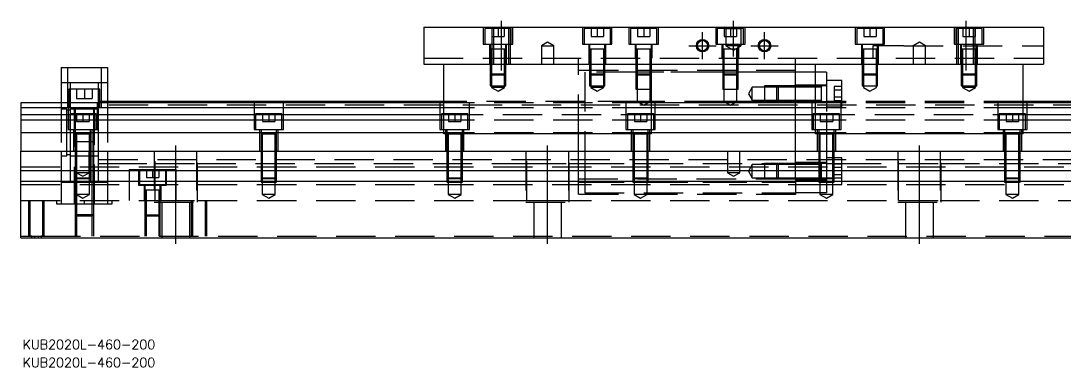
# Model space of a CAD drawing. Extents: x -20 to 681, y -273 to 102.
# Drawn here: x 0 to 337, y -273.3 to -161.5 of the extents above; entities that cross this region are included whole.
import ezdxf

# ---------------------------------------------------------------- set-up
doc = ezdxf.new("R2010")
doc.units = 0
doc.linetypes.add('CENTER', pattern=[50.8, 31.75, -6.35, 6.35, -6.35])
doc.linetypes.add('DASHED', pattern=[19.05, 12.7, -6.35])
doc.layers.get('0').update_dxf_attribs({"linetype": 'CONTINUOUS'})
doc.layers.add('CENTER', color=1, linetype='CENTER')
doc.styles.get("Standard").update_dxf_attribs({"font": 'txt.shx', "height": 3, "bigfont": 'bigfont.shx'})

# ---------------------------------------------------------------- blocks, each defined once
blk = doc.blocks.new('*U2')
at = {"color": 7, "linetype": 'CONTINUOUS'}
blk.add_text('KUB2020L-460-200', height=3, dxfattribs=at).set_placement((0.55, -273.27))
blk = doc.blocks.new('*U3')
at = {"color": 7, "linetype": 'CONTINUOUS'}
blk.add_text('KUB2020L-460-200', height=3, dxfattribs=at).set_placement((0.55, -267.47))

msp = doc.modelspace()

# ---------------------------------------------------------------- linework, layer by layer
at = {"color": 7, "linetype": 'CONTINUOUS'}
for p, q in [((130, -163.53), (130, -175.53)), ((130, -163.53), (330, -163.53)), ((330, -163.53), (330, -175.53)), ((13, -176.53), (28, -176.53)), ((13, -176.53), (13, -188.03)), ((28, -176.53), (28, -188.03)), ((130, -175.53), (330, -175.53)), ((136.5, -198.03), (136.5, -175.53)), ((203.5, -198.03), (203.5, -175.53)), ((250, -188.03), (250, -175.53)), ((256.5, -178.03), (250, -178.03)), ((256.5, -198.03), (256.5, -175.53)), ((323.5, -198.03), (323.5, -175.53)), ((258.4, -182.93), (258.4, -182.529994)), ((0, -188.03), (0, -189.569608)), ((136.5, -188.03), (0, -188.03)), ((136.5, -187.53), (28, -187.53)), ((256.5, -188.03), (203.5, -188.03)), ((258.4, -187.530006), (258.4, -187.13)), ((403, -187.53), (323.5, -187.53)), ((460, -188.03), (323.5, -188.03)), ((136.5, -189.569608), (0, -189.569608)), ((0, -189.569608), (0, -191.690392)), ((0, -191.690392), (136.5, -191.690392)), ((0, -191.690392), (0, -193.600532)), ((256.5, -189.569608), (203.5, -189.569608)), ((203.5, -191.690392), (256.5, -191.690392)), ((460, -189.569608), (323.5, -189.569608)), ((323.5, -191.690392), (460, -191.690392)), ((136.5, -193.600532), (0, -193.600532)), ((0, -193.600532), (0, -197.711934)), ((256.5, -193.600532), (203.5, -193.600532)), ((460, -193.600532), (323.5, -193.600532)), ((136.5, -197.711934), (0, -197.711934)), ((0, -197.711934), (0, -203.53)), ((203.5, -198.03), (136.5, -198.03)), ((256.5, -197.711934), (203.5, -197.711934)), ((323.5, -198.03), (256.5, -198.03)), ((460, -197.711934), (323.5, -197.711934)), ((17.9, -200.53), (17.499994, -200.53)), ((22.5, -200.53), (22.1, -200.53)), ((23.500006, -200.53), (22.5, -200.53)), ((0, -203.53), (460, -203.53)), ((0, -209.83), (0, -203.53)), ((0, -209.83), (460, -209.83)), ((0, -213.23), (0, -209.83)), ((258.4, -209.879968), (258.4, -209.83)), ((0, -231.53), (0, -213.23)), ((0, -213.23), (460, -213.23)), ((258.4, -212.530006), (258.4, -212.529148)), ((0, -231.53), (460, -231.53))]:
    msp.add_line(p, q, dxfattribs=at)
at = {"color": 3, "linetype": 'DASHED'}
for p, q in [((149.25, -163.53), (149.25, -169.03)), ((158.25, -164.03), (149.75, -164.03)), ((149.75, -164.03), (149.75, -169.03)), ((152, -164.03), (152, -166.53)), ((152.000006, -163.53), (152.000006, -175.53)), ((152.5, -163.53), (152.5, -175.53)), ((154, -164.03), (154, -166.53)), ((156, -164.03), (156, -166.53)), ((157.5, -175.53), (157.5, -163.53)), ((157.999994, -175.53), (157.999994, -163.53)), ((158.25, -169.03), (158.25, -164.03)), ((158.75, -169.03), (158.75, -163.53)), ((181.25, -163.53), (181.25, -169.03)), ((190.25, -164.03), (181.75, -164.03)), ((181.75, -164.03), (181.75, -169.03)), ((184, -164.03), (184, -166.53)), ((186, -164.03), (186, -166.53)), ((188, -164.03), (188, -166.53)), ((190.25, -169.03), (190.25, -164.03)), ((190.75, -169.03), (190.75, -163.53)), ((196.25, -163.53), (196.25, -169.03)), ((205.25, -164.03), (196.75, -164.03)), ((196.75, -164.03), (196.75, -169.03)), ((199, -164.03), (199, -166.53)), ((201, -164.03), (201, -166.53)), ((203, -164.03), (203, -166.53)), ((205.25, -169.03), (205.25, -164.03)), ((205.75, -169.03), (205.75, -163.53)), ((224.25, -163.53), (224.25, -169.03)), ((233.25, -164.03), (224.75, -164.03)), ((224.75, -164.03), (224.75, -169.03)), ((227.5, -164.03), (227, -163.53)), ((227, -164.03), (227, -166.53)), ((227.5, -164.03), (227.5, -169.53)), ((227.5, -164.03), (232.5, -164.03)), ((229, -164.03), (229, -166.53)), ((231, -164.03), (231, -166.53)), ((232.5, -164.03), (233, -163.53)), ((232.5, -169.53), (232.5, -164.03)), ((233.25, -169.03), (233.25, -164.03)), ((233.75, -169.03), (233.75, -163.53)), ((269.25, -163.53), (269.25, -169.03)), ((278.25, -164.03), (269.75, -164.03)), ((269.75, -164.03), (269.75, -169.03)), ((272, -164.03), (272, -166.53)), ((274, -164.03), (274, -166.53)), ((276, -164.03), (276, -166.53)), ((278.25, -169.03), (278.25, -164.03)), ((278.75, -169.03), (278.75, -163.53)), ((301.25, -163.53), (301.25, -169.03)), ((310.25, -164.03), (301.75, -164.03)), ((301.75, -164.03), (301.75, -169.03)), ((302.000006, -163.53), (302.000006, -175.53)), ((302.5, -163.53), (302.5, -175.53)), ((304, -164.03), (304, -166.53)), ((306, -164.03), (306, -166.53)), ((307.5, -175.53), (307.5, -163.53)), ((307.999994, -175.53), (307.999994, -163.53)), ((308, -164.03), (308, -166.53)), ((310.25, -169.03), (310.25, -164.03)), ((310.75, -169.03), (310.75, -163.53)), ((152, -166.53), (154, -166.53)), ((154, -166.53), (156, -166.53)), ((170, -168.3753), (168, -169.53)), ((172, -169.53), (170, -168.3753)), ((184, -166.53), (186, -166.53)), ((186, -166.53), (188, -166.53)), ((199, -166.53), (201, -166.53)), ((201, -166.53), (203, -166.53)), ((227, -166.53), (229, -166.53)), ((229, -166.53), (231, -166.53)), ((272, -166.53), (274, -166.53)), ((274, -166.53), (276, -166.53)), ((290, -168.3753), (288, -169.53)), ((292, -169.53), (290, -168.3753)), ((304, -166.53), (306, -166.53)), ((306, -166.53), (308, -166.53)), ((149.25, -169.03), (158.75, -169.03)), ((151.25, -169.03), (151.25, -175.53)), ((151.5, -169.03), (151.5, -170.63)), ((151.5, -170.625), (151.5, -170.63)), ((151.757468, -170.63), (151.5, -170.63)), ((151.5, -170.63), (151.5, -175.52998)), ((151.5, -170.63), (151.5, -170.635)), ((156.242552, -170.63), (151.757468, -170.63)), ((151.9, -170.63), (151.9, -175.52998)), ((156.1, -175.52998), (156.1, -170.63)), ((156.5, -170.63), (156.242552, -170.63)), ((156.5, -170.63), (156.5, -169.03)), ((156.5, -170.63), (156.5, -170.625)), ((156.5, -175.52998), (156.5, -170.63)), ((156.5, -170.635), (156.5, -170.63)), ((156.75, -175.53), (156.75, -169.03)), ((168, -169.53), (170, -169.53)), ((168, -169.53), (168, -175.53)), ((170, -169.53), (172, -169.53)), ((172, -175.53), (172, -169.53)), ((181.25, -169.03), (190.75, -169.03)), ((183.25, -169.03), (183.25, -175.53)), ((183.5, -169.03), (183.5, -170.63)), ((183.5, -170.625), (183.5, -170.63)), ((183.757468, -170.63), (183.5, -170.63)), ((183.5, -170.63), (183.5, -175.52998)), ((183.5, -170.63), (183.5, -170.635)), ((188.242552, -170.63), (183.757468, -170.63)), ((183.9, -170.63), (183.9, -175.52998)), ((188.1, -175.52998), (188.1, -170.63)), ((188.5, -170.63), (188.242552, -170.63)), ((188.5, -170.63), (188.5, -169.03)), ((188.5, -170.63), (188.5, -170.625)), ((188.5, -175.52998), (188.5, -170.63)), ((188.5, -170.635), (188.5, -170.63)), ((188.75, -175.53), (188.75, -169.03)), ((196.25, -169.03), (205.75, -169.03)), ((198.25, -169.03), (198.25, -173.53)), ((198.5, -169.03), (198.5, -170.63)), ((198.5, -170.625), (198.5, -170.63)), ((198.757468, -170.63), (198.5, -170.63)), ((198.5, -170.63), (198.5, -173.52998)), ((198.5, -170.63), (198.5, -170.635)), ((202.300194, -170.63), (198.757468, -170.63)), ((198.9, -170.63), (198.9, -173.52998)), ((203.5, -170.63), (202.5, -170.63)), ((203.1, -173.52998), (203.1, -170.63)), ((203.5, -170.63), (203.5, -169.03)), ((203.5, -170.63), (203.5, -170.625)), ((203.5, -173.52998), (203.5, -170.63)), ((203.5, -170.635), (203.5, -170.63)), ((203.75, -173.53), (203.75, -169.03)), ((224.25, -169.03), (233.75, -169.03)), ((226.25, -169.03), (226.25, -173.53)), ((226.5, -169.03), (226.5, -170.63)), ((226.5, -170.625), (226.5, -170.63)), ((226.757468, -170.63), (226.5, -170.63)), ((226.5, -170.63), (226.5, -170.635)), ((226.5, -170.63), (226.5, -173.52998)), ((231.242552, -170.63), (226.757468, -170.63)), ((226.9, -170.63), (226.9, -173.52998)), ((232.5, -169.53), (227.5, -169.53)), ((227.5, -169.53), (230, -170.973376)), ((230, -170.973376), (232.5, -169.53)), ((231.1, -173.52998), (231.1, -170.63)), ((231.5, -170.63), (231.242552, -170.63)), ((231.5, -170.63), (231.5, -169.03)), ((231.5, -170.63), (231.5, -170.625)), ((231.5, -170.635), (231.5, -170.63)), ((231.5, -173.52998), (231.5, -170.63)), ((231.75, -173.53), (231.75, -169.03)), ((269.25, -169.03), (278.75, -169.03)), ((271.25, -169.03), (271.25, -175.53)), ((271.5, -169.03), (271.5, -170.63)), ((271.5, -170.625), (271.5, -170.63)), ((271.757468, -170.63), (271.5, -170.63)), ((271.5, -170.63), (271.5, -170.635)), ((271.5, -170.63), (271.5, -175.52998)), ((276.242552, -170.63), (271.757468, -170.63)), ((271.9, -170.63), (271.9, -175.52998)), ((275, -169.53), (275, -173.53)), ((285, -169.53), (275, -169.53)), ((276.1, -175.52998), (276.1, -170.63)), ((276.5, -170.63), (276.242552, -170.63)), ((276.5, -170.63), (276.5, -169.03)), ((276.5, -170.63), (276.5, -170.625)), ((276.5, -170.635), (276.5, -170.63)), ((276.5, -175.52998), (276.5, -170.63)), ((276.75, -175.53), (276.75, -169.03)), ((285, -169.53), (330, -169.53)), ((288, -169.53), (290, -169.53)), ((288, -169.53), (288, -175.53)), ((290, -169.53), (292, -169.53)), ((292, -175.53), (292, -169.53)), ((301.25, -169.03), (310.75, -169.03)), ((303.25, -169.03), (303.25, -175.53)), ((303.5, -169.03), (303.5, -170.63)), ((308.5, -170.63), (303.5, -170.63)), ((303.5, -170.63), (303.5, -175.52998)), ((303.9, -170.63), (303.9, -175.52998)), ((308.1, -175.52998), (308.1, -170.63)), ((308.5, -170.63), (308.5, -169.03)), ((308.5, -175.52998), (308.5, -170.63)), ((308.75, -175.53), (308.75, -169.03)), ((130, -173.53), (330, -173.53)), ((180, -175.53), (180, -173.53)), ((198.5, -173.53), (198.5, -175.53)), ((198.500006, -173.53), (198.500006, -175.53)), ((198.9, -173.53), (198.9, -175.53)), ((203.1, -175.53), (203.1, -173.53)), ((203.499994, -175.53), (203.499994, -173.53)), ((203.5, -175.53), (203.5, -173.53)), ((226.5, -173.53), (226.5, -175.53)), ((226.500006, -173.53), (226.500006, -175.53)), ((226.9, -173.53), (226.9, -175.53)), ((231.1, -175.53), (231.1, -173.53)), ((231.499994, -175.53), (231.499994, -173.53)), ((231.5, -175.53), (231.5, -173.53)), ((250, -175.53), (250, -173.53)), ((15, -176.53), (15, -189.53)), ((26, -189.53), (26, -176.53)), ((151.5, -175.53), (151.5, -178.63)), ((151.500006, -175.53), (151.500006, -178.630006)), ((151.9, -175.53), (151.9, -179.03)), ((156.1, -179.03), (156.1, -175.53)), ((156.499994, -178.630006), (156.499994, -175.53)), ((156.5, -178.63), (156.5, -175.53)), ((180, -198.03), (180, -175.53)), ((250, -177.53), (180, -177.53)), ((182, -178.03), (182, -198.03)), ((198.5, -178.03), (182, -178.03)), ((183.5, -175.53), (183.5, -178.63)), ((183.500006, -175.53), (183.500006, -178.630006)), ((183.9, -175.53), (183.9, -179.03)), ((188.1, -179.03), (188.1, -175.53)), ((188.499994, -178.630006), (188.499994, -175.53)), ((188.5, -178.63), (188.5, -175.53)), ((198.5, -175.53), (198.5, -178.63)), ((198.9, -178.03), (198.5, -178.03)), ((198.500006, -175.53), (198.500006, -178.630006)), ((198.9, -175.53), (198.9, -179.03)), ((202.5, -178.03), (198.9, -178.03)), ((202.9, -178.03), (202.5, -178.03)), ((203.1, -178.03), (202.9, -178.03)), ((203.1, -179.03), (203.1, -175.53)), ((203.5, -178.03), (203.1, -178.03)), ((203.499994, -178.630006), (203.499994, -175.53)), ((203.5, -178.63), (203.5, -175.53)), ((207.1, -178.03), (203.5, -178.03)), ((207.5, -178.03), (207.1, -178.03)), ((222.5, -178.03), (207.5, -178.03)), ((226.5, -178.03), (222.5, -178.03)), ((226.5, -175.53), (226.5, -178.63)), ((226.9, -178.03), (226.5, -178.03)), ((226.500006, -175.53), (226.500006, -178.630006)), ((226.9, -175.53), (226.9, -179.03)), ((231.1, -178.03), (226.9, -178.03)), ((231.1, -179.03), (231.1, -175.53)), ((231.5, -178.03), (231.1, -178.03)), ((231.499994, -178.630006), (231.499994, -175.53)), ((231.5, -178.63), (231.5, -175.53)), ((237.5, -178.03), (231.5, -178.03)), ((250, -178.03), (237.5, -178.03)), ((257.5, -178.03), (256.5, -178.03)), ((260, -178.03), (257.5, -178.03)), ((260, -178.03), (260, -191.53)), ((271.5, -175.53), (271.5, -178.63)), ((271.500006, -175.53), (271.500006, -178.630006)), ((271.9, -175.53), (271.9, -179.03)), ((276.1, -179.03), (276.1, -175.53)), ((276.499994, -178.630006), (276.499994, -175.53)), ((276.5, -178.63), (276.5, -175.53)), ((303.5, -175.53), (303.5, -178.63)), ((303.500006, -175.53), (303.500006, -178.630006)), ((303.9, -175.53), (303.9, -179.03)), ((308.1, -179.03), (308.1, -175.53)), ((308.499994, -178.630006), (308.499994, -175.53)), ((308.5, -178.63), (308.5, -175.53)), ((16, -181.53), (13, -181.53)), ((16, -183.53), (16, -181.53)), ((25, -181.53), (16, -181.53)), ((25, -183.53), (25, -181.53)), ((28, -181.53), (25, -181.53)), ((151.5, -178.63), (156.5, -178.63)), ((151.5, -178.63), (151.9, -179.03)), ((151.500006, -178.63002), (151.500006, -182.53)), ((156.1, -179.03), (151.9, -179.03)), ((151.9, -179.03002), (151.9, -182.53)), ((156.1, -179.03), (156.5, -178.63)), ((156.1, -182.53), (156.1, -179.03002)), ((156.499994, -182.53), (156.499994, -178.63002)), ((183.5, -178.63), (188.5, -178.63)), ((183.5, -178.63), (183.9, -179.03)), ((183.500006, -178.63002), (183.500006, -182.53)), ((188.1, -179.03), (183.9, -179.03)), ((183.9, -179.03002), (183.9, -182.53)), ((188.1, -179.03), (188.5, -178.63)), ((188.1, -182.53), (188.1, -179.03002)), ((188.499994, -182.53), (188.499994, -178.63002)), ((198.5, -178.63), (203.499994, -178.63)), ((198.5, -178.63), (198.9, -179.03)), ((198.500006, -178.63002), (198.500006, -183.53)), ((203.1, -179.03), (198.9, -179.03)), ((198.9, -179.03002), (198.9, -183.53)), ((202.9, -179.03), (202.500006, -179.03)), ((203.1, -179.03), (203.5, -178.63)), ((203.1, -183.53), (203.1, -179.03002)), ((203.499994, -179.03), (203.499994, -178.63002)), ((203.499994, -182.53), (203.499994, -179.03)), ((226.5, -178.63), (231.5, -178.63)), ((226.5, -178.63), (226.9, -179.03)), ((226.500006, -178.63002), (226.500006, -183.53)), ((231.1, -179.03), (226.9, -179.03)), ((226.9, -179.03002), (226.9, -183.53)), ((231.1, -179.03), (231.5, -178.63)), ((231.1, -183.53), (231.1, -179.03002)), ((231.499994, -183.53), (231.499994, -178.63002)), ((265, -180.78), (260, -180.78)), ((265, -189.28), (265, -180.78)), ((271.5, -178.63), (276.5, -178.63)), ((271.5, -178.63), (271.9, -179.03)), ((271.500006, -178.63002), (271.500006, -182.53)), ((276.1, -179.03), (271.9, -179.03)), ((271.9, -179.03002), (271.9, -182.53)), ((276.1, -179.03), (276.5, -178.63)), ((276.1, -182.53), (276.1, -179.03002)), ((276.499994, -182.53), (276.499994, -178.63002)), ((303.5, -178.63), (308.5, -178.63)), ((303.5, -178.63), (303.9, -179.03)), ((303.500006, -178.63002), (303.500006, -182.53)), ((308.1, -179.03), (303.9, -179.03)), ((303.9, -179.03002), (303.9, -182.53)), ((308.1, -179.03), (308.5, -178.63)), ((308.1, -182.53), (308.1, -179.03002)), ((308.499994, -182.53), (308.499994, -178.63002)), ((25.5, -183.53), (15.5, -183.53)), ((15.5, -183.53), (15.5, -188.03)), ((16, -188.03), (16, -183.53)), ((18, -183.53), (18, -186.53)), ((20.5, -183.53), (20.5, -186.53)), ((23, -183.53), (23, -186.53)), ((25, -188.03), (25, -183.53)), ((25.5, -188.03), (25.5, -183.53)), ((151.500006, -182.53), (156.499994, -182.53)), ((151.9, -182.53), (151.9, -183.03)), ((156.1, -183.03), (151.9, -183.03)), ((151.9, -183.03), (154, -184.242436)), ((154, -184.242436), (156.1, -183.03)), ((156.1, -183.03), (156.1, -182.53)), ((183.500006, -182.53), (188.499994, -182.53)), ((183.9, -182.53), (183.9, -183.03)), ((188.1, -183.03), (183.9, -183.03)), ((183.9, -183.03), (186, -184.242436)), ((186, -184.242436), (188.1, -183.03)), ((188.1, -183.03), (188.1, -182.53)), ((198.500006, -183.53), (203.499994, -183.53)), ((198.9, -183.53), (198.9, -187.53)), ((203.1, -187.53), (203.1, -183.53)), ((203.499994, -183.53), (203.499994, -182.53)), ((226.500006, -183.53), (231.499994, -183.53)), ((226.9, -183.53), (226.9, -187.53)), ((231.1, -187.53), (231.1, -183.53)), ((236, -182.93), (234.787564, -185.03)), ((234.787564, -185.03), (236, -187.13)), ((236, -187.13), (236, -182.93)), ((240, -182.93), (236, -182.93)), ((240, -182.530006), (240, -187.529994)), ((244.39998, -182.530006), (240, -182.530006)), ((243.99998, -182.93), (240, -182.93)), ((244.4, -182.53), (244, -182.93)), ((244, -187.13), (244, -182.93)), ((250, -182.93), (244, -182.93)), ((250, -182.530006), (244.399994, -182.530006)), ((244.4, -182.53), (244.4, -187.53)), ((250, -182.53), (244.4, -182.53)), ((260, -182.28), (250, -182.28)), ((258.405, -182.53), (250.00002, -182.53)), ((258.4, -182.93), (250.00002, -182.93)), ((260, -182.53), (258.395, -182.53)), ((258.4, -182.787468), (258.4, -182.53)), ((258.4, -182.53), (258.4, -182.787448)), ((258.4, -182.787468), (258.4, -182.53)), ((258.4, -184.879954), (258.4, -182.787468)), ((258.4, -187.272552), (258.4, -184.879954)), ((262.5, -182.720598), (262.5, -183.8753)), ((265, -182.720598), (262.5, -182.720598)), ((262.5, -183.8753), (262.5, -186.1847)), ((265, -183.8753), (262.5, -183.8753)), ((271.500006, -182.53), (276.499994, -182.53)), ((271.9, -182.53), (271.9, -183.03)), ((271.9, -183.03), (274, -184.242436)), ((274, -184.242436), (276.1, -183.03)), ((276.1, -183.03), (276.1, -182.53)), ((303.500006, -182.53), (308.499994, -182.53)), ((303.9, -182.53), (303.9, -183.03)), ((308.1, -183.03), (303.9, -183.03)), ((303.9, -183.03), (306, -184.242436)), ((306, -184.242436), (308.1, -183.03)), ((308.1, -183.03), (308.1, -182.53)), ((13, -188.03), (13, -203.53)), ((15.25, -188.03), (15.25, -196.53)), ((15.5, -188.03), (15.5, -189.53)), ((16, -189.569608), (16, -188.03)), ((18, -186.53), (20.5, -186.53)), ((20.5, -186.53), (23, -186.53)), ((24.75, -196.53), (24.75, -188.03)), ((25.5, -187.53), (25, -187.53)), ((25, -189.569608), (25, -188.03)), ((28, -187.53), (25.5, -187.53)), ((25.5, -189.53), (25.5, -188.03)), ((28, -188.03), (28, -203.53)), ((75.25, -188.03), (75.25, -196.53)), ((84.75, -196.53), (84.75, -188.03)), ((135.25, -188.03), (135.25, -196.53)), ((181.99998, -187.53), (136.5, -187.53)), ((203.5, -188.03), (136.5, -188.03)), ((144.75, -196.53), (144.75, -188.03)), ((198.9, -187.53), (182, -187.53)), ((195.25, -188.03), (195.25, -196.53)), ((203.1, -187.53), (198.9, -187.53)), ((198.9, -187.53), (201, -188.742436)), ((201, -188.742436), (203.1, -187.53)), ((226.9, -187.53), (203.1, -187.53)), ((204.75, -196.53), (204.75, -188.03)), ((231.1, -187.53), (226.9, -187.53)), ((226.9, -187.53), (229, -188.742436)), ((229, -188.742436), (231.1, -187.53)), ((239.99998, -187.53), (231.1, -187.53)), ((236, -187.13), (240, -187.13)), ((240, -187.13), (243.99998, -187.13)), ((240, -187.529994), (244.39998, -187.529994)), ((244, -187.13), (244.4, -187.53)), ((244, -187.13), (250, -187.13)), ((244.4, -187.529994), (250, -187.529994)), ((244.4, -187.53), (250, -187.53)), ((250, -187.78), (260, -187.78)), ((250, -198.03), (250, -188.03)), ((250.00002, -187.13), (258.4, -187.13)), ((250.00002, -187.53), (258.405, -187.53)), ((255.25, -188.03), (255.25, -196.53)), ((323.5, -188.03), (256.5, -188.03)), ((258.395, -187.53), (260, -187.53)), ((258.4, -187.53), (258.4, -187.272552)), ((258.4, -187.272602), (258.4, -187.53)), ((323.5, -187.53), (260.00002, -187.53)), ((262.5, -186.1847), (262.5, -187.339402)), ((265, -186.1847), (262.5, -186.1847)), ((265, -187.339402), (262.5, -187.339402)), ((264.75, -196.53), (264.75, -188.03)), ((315.25, -188.03), (315.25, -196.53)), ((324.75, -196.53), (324.75, -188.03)), ((14.85, -190.03), (13, -190.03)), ((14.85, -197.53), (14.85, -190.03)), ((16, -190.38), (14.85, -190.38)), ((15, -189.53), (26, -189.53)), ((24.25, -191.53), (15.75, -191.53)), ((15.75, -191.53), (15.75, -196.53)), ((16, -191.53), (16, -189.569608)), ((17.5, -190.03), (16, -190.03)), ((16, -196.53), (16, -191.53)), ((17.25, -189.53), (17.25, -220.53)), ((17.5, -189.53), (17.5, -191.53)), ((23.5, -190.03), (17.5, -190.03)), ((17.5, -191.53), (17.5, -196.53)), ((18, -191.53), (18, -194.03)), ((20, -191.53), (20, -194.03)), ((22, -191.53), (22, -194.03)), ((23.5, -191.53), (23.5, -189.53)), ((25, -190.03), (23.5, -190.03)), ((23.5, -196.53), (23.5, -191.53)), ((23.75, -220.53), (23.75, -189.53)), ((24.25, -196.53), (24.25, -191.53)), ((403, -188.78), (25, -188.78)), ((25, -197.53), (25, -189.569608)), ((84.25, -191.53), (75.75, -191.53)), ((75.75, -191.53), (75.75, -196.53)), ((78, -191.53), (78, -194.03)), ((80, -191.53), (80, -194.03)), ((82, -191.53), (82, -194.03)), ((84.25, -196.53), (84.25, -191.53)), ((144.25, -191.53), (135.75, -191.53)), ((135.75, -191.53), (135.75, -196.53)), ((203.5, -189.569608), (136.5, -189.569608)), ((136.5, -191.690392), (203.5, -191.690392)), ((138, -191.53), (138, -194.03)), ((140, -191.53), (140, -194.03)), ((142, -191.53), (142, -194.03)), ((144.25, -196.53), (144.25, -191.53)), ((204.25, -191.53), (195.75, -191.53)), ((195.75, -191.53), (195.75, -196.53)), ((198, -191.53), (198, -194.03)), ((200, -191.53), (200, -194.03)), ((202, -191.53), (202, -194.03)), ((204.25, -196.53), (204.25, -191.53)), ((264.25, -191.53), (255.75, -191.53)), ((255.75, -191.53), (255.75, -196.53)), ((323.5, -189.569608), (256.5, -189.569608)), ((256.5, -191.690392), (323.5, -191.690392)), ((258, -191.53), (258, -194.03)), ((260, -189.28), (265, -189.28)), ((260, -191.53), (260, -194.03)), ((262, -191.53), (262, -194.03)), ((264.25, -196.53), (264.25, -191.53)), ((324.25, -191.53), (315.75, -191.53)), ((315.75, -191.53), (315.75, -196.53)), ((318, -191.53), (318, -194.03)), ((320, -191.53), (320, -194.03)), ((322, -191.53), (322, -194.03)), ((324.25, -196.53), (324.25, -191.53)), ((18, -194.03), (20, -194.03)), ((20, -194.03), (22, -194.03)), ((78, -194.03), (80, -194.03)), ((80, -194.03), (82, -194.03)), ((203.5, -193.600532), (136.5, -193.600532)), ((138, -194.03), (140, -194.03)), ((140, -194.03), (142, -194.03)), ((198, -194.03), (200, -194.03)), ((200, -194.03), (202, -194.03)), ((323.5, -193.600532), (256.5, -193.600532)), ((258, -194.03), (260, -194.03)), ((260, -194.03), (262, -194.03)), ((260, -194.03), (260, -196.53)), ((318, -194.03), (320, -194.03)), ((320, -194.03), (322, -194.03)), ((14.85, -203.53), (14.85, -197.53)), ((15.25, -196.53), (24.75, -196.53)), ((16, -197.53), (16, -196.53)), ((16, -203.53), (16, -197.53)), ((17, -196.53), (17, -203.53)), ((17.5, -196.53), (17.5, -198.13)), ((17.5, -198.125), (17.5, -198.13)), ((17.5, -198.13), (17.757448, -198.13)), ((17.757468, -198.13), (17.5, -198.13)), ((17.5, -198.13), (17.5, -203.52998)), ((17.5, -198.13), (17.5, -198.135)), ((22.242552, -198.13), (17.757468, -198.13)), ((17.9, -198.13), (17.9, -203.52998)), ((22.1, -203.52998), (22.1, -198.13)), ((22.5, -198.13), (22.242552, -198.13)), ((22.242602, -198.13), (22.5, -198.13)), ((22.5, -198.13), (22.5, -196.53)), ((22.5, -198.13), (22.5, -198.125)), ((22.5, -203.52998), (22.5, -198.13)), ((22.5, -198.135), (22.5, -198.13)), ((23, -203.53), (23, -196.53)), ((23.5, -200.53), (23.5, -196.53)), ((25, -203.53), (25, -197.53)), ((75.25, -196.53), (84.75, -196.53)), ((77, -196.53), (77, -203.53)), ((77.5, -196.53), (77.5, -198.13)), ((77.5, -198.125), (77.5, -198.13)), ((82.5, -198.13), (77.5, -198.13)), ((77.5, -198.13), (77.5, -198.135)), ((77.5, -198.13), (77.5, -203.52998)), ((77.9, -198.13), (77.9, -203.52998)), ((82.1, -203.52998), (82.1, -198.13)), ((82.5, -198.13), (82.5, -196.53)), ((82.5, -198.13), (82.5, -198.125)), ((82.5, -198.135), (82.5, -198.13)), ((82.5, -203.52998), (82.5, -198.13)), ((83, -203.53), (83, -196.53)), ((135.25, -196.53), (144.75, -196.53)), ((203.5, -197.711934), (136.5, -197.711934)), ((137, -196.53), (137, -203.53)), ((137.5, -196.53), (137.5, -198.13)), ((137.5, -198.125), (137.5, -198.13)), ((142.5, -198.13), (137.5, -198.13)), ((137.5, -198.13), (137.5, -198.135)), ((137.5, -198.13), (137.5, -203.52998)), ((137.9, -198.13), (137.9, -203.52998)), ((142.1, -203.52998), (142.1, -198.13)), ((142.5, -198.13), (142.5, -196.53)), ((142.5, -198.13), (142.5, -198.125)), ((142.5, -198.135), (142.5, -198.13)), ((142.5, -203.52998), (142.5, -198.13)), ((143, -203.53), (143, -196.53)), ((180, -203.53), (180, -198.03)), ((182, -198.03), (182, -203.53)), ((195.25, -196.53), (204.75, -196.53)), ((197, -196.53), (197, -203.53)), ((197.5, -196.53), (197.5, -198.13)), ((197.5, -198.125), (197.5, -198.13)), ((202.5, -198.13), (197.5, -198.13)), ((197.5, -198.13), (197.5, -198.135)), ((197.5, -198.13), (197.5, -203.52998)), ((197.9, -198.13), (197.9, -203.52998)), ((202.1, -203.52998), (202.1, -198.13)), ((202.5, -198.13), (202.5, -196.53)), ((202.5, -198.13), (202.5, -198.125)), ((202.5, -198.135), (202.5, -198.13)), ((202.5, -203.52998), (202.5, -198.13)), ((203, -203.53), (203, -196.53)), ((250, -203.53), (250, -198.03)), ((255.25, -196.53), (264.75, -196.53)), ((323.5, -197.711934), (256.5, -197.711934)), ((257, -196.53), (257, -203.53)), ((262.500006, -198.13), (257.499994, -198.13)), ((262.500006, -198.13), (257.499994, -198.13)), ((262.500006, -198.13), (257.499994, -198.13)), ((257.5, -196.53), (257.5, -198.03)), ((257.5, -198.03), (257.5, -198.13)), ((257.5, -198.125), (257.5, -198.13)), ((257.5, -198.13), (257.5, -198.135)), ((257.5, -198.13), (257.5, -203.52998)), ((257.9, -198.13), (257.9, -203.52998)), ((260, -196.53), (260, -198.03)), ((260, -198.03), (260, -198.13)), ((260, -198.13), (260, -203.53)), ((262.1, -203.52998), (262.1, -198.13)), ((262.5, -198.03), (262.5, -196.53)), ((262.5, -198.13), (262.5, -198.03)), ((262.5, -198.13), (262.5, -198.125)), ((262.5, -198.135), (262.5, -198.13)), ((262.5, -203.52998), (262.5, -198.13)), ((263, -203.53), (263, -196.53)), ((315.25, -196.53), (324.75, -196.53)), ((317, -196.53), (317, -203.53)), ((317.5, -196.53), (317.5, -198.13)), ((317.5, -198.125), (317.5, -198.13)), ((322.5, -198.13), (317.5, -198.13)), ((317.5, -198.13), (317.5, -198.135)), ((317.5, -198.13), (317.5, -203.52998)), ((317.9, -198.13), (317.9, -203.52998)), ((322.1, -203.52998), (322.1, -198.13)), ((322.5, -198.13), (322.5, -196.53)), ((322.5, -198.13), (322.5, -198.125)), ((322.5, -198.135), (322.5, -198.13)), ((322.5, -203.52998), (322.5, -198.13)), ((323, -203.53), (323, -196.53)), ((17.5, -200.53), (17.84965, -200.53)), ((17.849602, -200.53), (17.5, -200.53)), ((17.899998, -200.53), (17.849602, -200.53)), ((22.10048, -200.53), (17.899998, -200.53)), ((18, -200.53), (18, -203.52998)), ((22.500272, -200.53), (22.10048, -200.53)), ((23.15035, -200.53), (22.500272, -200.53)), ((23.150204, -200.53), (23.5, -200.53)), ((23.5, -200.53), (23.15035, -200.53)), ((23.5, -200.53), (23.5, -200.525)), ((23.5, -203.53), (23.5, -200.53)), ((23.5, -200.535), (23.5, -200.53)), ((13, -203.53), (13, -209.83)), ((13, -205.03), (14.85, -205.03)), ((14.85, -205.03), (14.85, -203.53)), ((14.85, -204.68), (16, -204.68)), ((16, -209.83), (16, -203.53)), ((16, -205.03), (17.5, -205.03)), ((17.5, -203.53), (17.5, -209.83)), ((17.5, -205.03), (17.9, -205.03)), ((17.500006, -203.53), (17.500006, -209.83)), ((17.9, -203.53), (17.9, -209.83)), ((17.9, -205.03), (18, -205.03)), ((18, -203.53), (18, -210.53)), ((18, -205.03), (22.1, -205.03)), ((22, -210.53), (22, -203.53)), ((22.1, -209.83), (22.1, -203.53)), ((22.1, -205.03), (22.5, -205.03)), ((22.499994, -209.83), (22.499994, -203.53)), ((22.5, -209.83), (22.5, -203.53)), ((22.5, -205.03), (23, -205.03)), ((23, -209.83), (23, -203.53002)), ((23, -205.03), (23.5, -205.03)), ((23.5, -209.83), (23.5, -203.53)), ((23.5, -205.03), (25, -205.03)), ((25, -209.83), (25, -203.53)), ((28, -203.53), (28, -209.83)), ((43, -203.53), (43, -220.03)), ((43.291796, -219.53), (43.291796, -203.53)), ((56.708204, -203.53), (56.708204, -219.53)), ((57, -220.03), (57, -203.53)), ((77.5, -203.53), (77.5, -209.83)), ((77.500006, -203.53), (77.500006, -209.83)), ((77.9, -203.53), (77.9, -209.83)), ((82.1, -209.83), (82.1, -203.53)), ((82.499994, -209.83), (82.499994, -203.53)), ((82.5, -209.83), (82.5, -203.53)), ((137.5, -203.53), (137.5, -209.83)), ((137.500006, -203.53), (137.500006, -209.83)), ((137.9, -203.53), (137.9, -209.83)), ((142.1, -209.83), (142.1, -203.53)), ((142.499994, -209.83), (142.499994, -203.53)), ((142.5, -209.83), (142.5, -203.53)), ((163, -203.53), (163, -220.03)), ((163.291796, -219.53), (163.291796, -203.53)), ((176.708204, -203.53), (176.708204, -219.53)), ((177, -220.03), (177, -203.53)), ((180, -209.83), (180, -203.53)), ((182, -203.53), (182, -209.83)), ((197.5, -203.53), (197.5, -209.83)), ((197.500006, -203.53), (197.500006, -209.83)), ((197.9, -203.53), (197.9, -209.83)), ((202.1, -209.83), (202.1, -203.53)), ((202.499994, -209.83), (202.499994, -203.53)), ((202.5, -209.83), (202.5, -203.53)), ((228, -203.53), (228, -210.53)), ((232, -210.53), (232, -203.53)), ((250, -209.83), (250, -203.53)), ((257.5, -203.53), (257.5, -209.83)), ((257.500006, -203.53), (257.500006, -209.83)), ((257.9, -203.53), (257.9, -209.83)), ((260, -203.53), (260, -209.83)), ((262.1, -209.83), (262.1, -203.53)), ((262.499994, -209.83), (262.499994, -203.53)), ((262.5, -209.83), (262.5, -203.53)), ((283, -203.53), (283, -220.03)), ((283.291796, -219.53), (283.291796, -203.53)), ((296.708204, -203.53), (296.708204, -219.53)), ((297, -220.03), (297, -203.53)), ((317.5, -203.53), (317.5, -209.83)), ((317.500006, -203.53), (317.500006, -209.83)), ((317.9, -203.53), (317.9, -209.83)), ((322.1, -209.83), (322.1, -203.53)), ((322.499994, -209.83), (322.499994, -203.53)), ((322.5, -209.83), (322.5, -203.53)), ((0, -208.68), (460, -208.68)), ((25, -206.28), (403, -206.28)), ((25, -207.53), (28, -207.53)), ((28, -207.53), (43.291796, -207.53)), ((43.291796, -207.53), (56.708204, -207.53)), ((56.708204, -207.53), (163.291796, -207.53)), ((77.5, -207.53), (77.9, -207.53)), ((77.9, -207.53), (82.1, -207.53)), ((82.1, -207.53), (82.5, -207.53)), ((137.5, -207.53), (137.9, -207.53)), ((137.9, -207.53), (142.1, -207.53)), ((142.1, -207.53), (142.5, -207.53)), ((163.291796, -207.53), (176.708204, -207.53)), ((176.708204, -207.53), (180, -207.53)), ((180, -207.53), (181.99998, -207.53)), ((182, -207.529994), (239.999982, -207.529994)), ((182, -207.53), (239.99998, -207.53)), ((197.5, -207.53), (197.9, -207.53)), ((197.9, -207.53), (202.1, -207.53)), ((202.1, -207.53), (202.5, -207.53)), ((236, -207.93), (234.787564, -210.03)), ((236, -212.13), (236, -207.93)), ((240, -207.93), (236, -207.93)), ((240, -207.530006), (240, -212.529994)), ((244.39998, -207.530006), (240, -207.530006)), ((243.99998, -207.93), (240, -207.93)), ((244.4, -207.53), (244, -207.93)), ((244, -209.83), (244, -207.93)), ((250, -207.93), (244, -207.93)), ((250, -207.530006), (244.399994, -207.530006)), ((244.4, -207.53), (244.4, -209.83)), ((250, -207.53), (244.4, -207.53)), ((260, -207.28), (250, -207.28)), ((257.5, -207.53), (250.00002, -207.53)), ((257.5, -207.93), (250.00002, -207.93)), ((257.9, -207.53), (257.5, -207.53)), ((257.9, -207.93), (257.5, -207.93)), ((258.4, -207.53), (257.9, -207.53)), ((258.4, -207.93), (257.9, -207.93)), ((258.4, -207.53), (258.395, -207.53)), ((258.4, -207.787468), (258.4, -207.53)), ((258.405, -207.53), (258.4, -207.53)), ((260, -207.53), (258.4, -207.53)), ((258.4, -209.829974), (258.4, -207.787468)), ((262.1, -205.78), (260, -205.78)), ((260.00002, -207.53), (262.1, -207.53)), ((262.5, -205.78), (262.1, -205.78)), ((262.1, -207.53), (262.5, -207.53)), ((265, -205.78), (262.5, -205.78)), ((262.5, -207.53), (265, -207.53)), ((265, -207.720598), (262.5, -207.720598)), ((265, -208.8753), (262.5, -208.8753)), ((265, -209.83), (265, -205.78)), ((265, -207.53), (283.291796, -207.53)), ((283.291796, -207.53), (296.708204, -207.53)), ((296.708204, -207.53), (403.005, -207.53)), ((317.5, -207.53), (317.9, -207.53)), ((317.9, -207.53), (322.1, -207.53)), ((322.1, -207.53), (322.5, -207.53)), ((13, -209.83), (13, -213.23)), ((16, -213.23), (16, -209.83)), ((17.5, -209.83), (17.5, -212.13)), ((17.5, -212.13), (22.5, -212.13)), ((17.5, -212.13), (17.9, -212.53)), ((17.500006, -209.83), (17.500006, -212.130006)), ((17.500006, -212.13002), (17.500006, -213.23)), ((17.9, -209.83), (17.9, -212.53)), ((22, -210.53), (18, -210.53)), ((18, -210.53), (20, -211.6847)), ((18, -210.53002), (18, -212.53)), ((20, -211.6847), (22, -210.53)), ((22.1, -212.53), (22.1, -209.83)), ((22.1, -212.53), (22.5, -212.13)), ((22.499994, -212.130006), (22.499994, -209.83)), ((22.499994, -213.23), (22.499994, -212.13002)), ((22.5, -212.13), (22.5, -209.83)), ((23, -213.23), (23, -209.83)), ((23.5, -213.23), (23.5, -209.83)), ((25, -213.23), (25, -209.83)), ((28, -209.83), (28, -213.23)), ((35, -209.53), (35, -209.83)), ((35, -209.53), (43.291796, -209.53)), ((35, -209.83), (35, -213.23)), ((38, -209.53), (38, -214.53)), ((38.25, -209.53), (38.25, -209.83)), ((38.25, -209.83), (38.25, -213.23)), ((40.5, -209.53), (40.5, -212.03)), ((40.5, -212.03), (42.5, -212.03)), ((42.5, -209.53), (42.5, -212.03)), ((42.5, -212.03), (44.5, -212.03)), ((43.291796, -209.53), (50, -209.53)), ((44.5, -209.53), (44.5, -212.03)), ((46.75, -209.83), (46.75, -209.53)), ((46.75, -213.23), (46.75, -209.83)), ((47, -214.53), (47, -209.53)), ((50, -209.53), (50, -209.83)), ((50, -209.83), (50, -213.23)), ((77.5, -209.83), (77.5, -212.13)), ((77.5, -212.13), (82.5, -212.13)), ((77.5, -212.13), (77.9, -212.53)), ((77.500006, -209.83), (77.500006, -212.130006)), ((77.500006, -212.13002), (77.500006, -213.23)), ((77.9, -209.83), (77.9, -212.53)), ((82.1, -212.53), (82.1, -209.83)), ((82.1, -212.53), (82.5, -212.13)), ((82.499994, -212.130006), (82.499994, -209.83)), ((82.499994, -213.23), (82.499994, -212.13002)), ((82.5, -212.13), (82.5, -209.83)), ((137.5, -209.83), (137.5, -212.13)), ((137.5, -212.13), (142.5, -212.13)), ((137.5, -212.13), (137.9, -212.53)), ((137.500006, -209.83), (137.500006, -212.130006)), ((137.500006, -212.13002), (137.500006, -213.23)), ((137.9, -209.83), (137.9, -212.53)), ((142.1, -212.53), (142.1, -209.83)), ((142.1, -212.53), (142.5, -212.13)), ((142.499994, -212.130006), (142.499994, -209.83)), ((142.499994, -213.23), (142.499994, -212.13002)), ((142.5, -212.13), (142.5, -209.83)), ((180, -212.53), (180, -209.83)), ((182, -209.83), (182, -213.23)), ((197.5, -209.83), (197.5, -212.13)), ((197.5, -212.13), (202.5, -212.13)), ((197.5, -212.13), (197.9, -212.53)), ((197.500006, -209.83), (197.500006, -212.130006)), ((197.500006, -212.13002), (197.500006, -213.23)), ((197.9, -209.83), (197.9, -212.53)), ((202.1, -212.53), (202.1, -209.83)), ((202.1, -212.53), (202.5, -212.13)), ((202.499994, -212.130006), (202.499994, -209.83)), ((202.499994, -213.23), (202.499994, -212.13002)), ((202.5, -212.13), (202.5, -209.83)), ((232, -210.53), (228, -210.53)), ((228, -210.53), (230, -211.6847)), ((230, -211.6847), (232, -210.53)), ((234.787564, -210.03), (236, -212.13)), ((236, -212.13), (240, -212.13)), ((240, -212.13), (243.99998, -212.13)), ((244, -212.13), (244, -209.83)), ((244, -212.13), (250, -212.13)), ((244, -212.13), (244.4, -212.53)), ((244.4, -209.83), (244.4, -212.53)), ((250, -212.53), (250, -209.83)), ((250.00002, -212.13), (257.5, -212.13)), ((257.5, -209.83), (257.5, -212.13)), ((257.5, -212.13), (262.5, -212.13)), ((257.5, -212.13), (257.9, -212.53)), ((257.500006, -209.83), (257.500006, -212.130006)), ((257.500006, -212.13002), (257.500006, -213.23)), ((257.9, -209.83), (257.9, -212.53)), ((258.4, -210.23002), (258.4, -209.829974)), ((258.4, -212.272552), (258.4, -210.23002)), ((258.4, -212.53), (258.4, -212.272552)), ((258.4, -212.272602), (258.4, -212.53)), ((260, -209.83), (260, -212.53)), ((262.1, -212.53), (262.1, -209.83)), ((262.1, -212.53), (262.5, -212.13)), ((262.499994, -212.130006), (262.499994, -209.83)), ((262.499994, -213.23), (262.499994, -212.13002)), ((262.5, -212.13), (262.5, -209.83)), ((265, -211.1847), (262.5, -211.1847)), ((265, -213.23), (265, -209.83)), ((317.5, -209.83), (317.5, -212.13)), ((317.5, -212.13), (322.5, -212.13)), ((317.5, -212.13), (317.9, -212.53)), ((317.500006, -209.83), (317.500006, -212.130006)), ((317.500006, -212.13002), (317.500006, -213.23)), ((317.9, -209.83), (317.9, -212.53)), ((322.1, -212.53), (322.1, -209.83)), ((322.1, -212.53), (322.5, -212.13)), ((322.499994, -212.130006), (322.499994, -209.83)), ((322.499994, -213.23), (322.499994, -212.13002)), ((322.5, -212.13), (322.5, -209.83)), ((0, -214.38), (460, -214.38)), ((13, -213.23), (13, -220.53)), ((13, -213.53), (16, -213.53)), ((16, -213.53), (16, -213.23)), ((16, -213.53), (17.500006, -213.53)), ((17.5, -213.53002), (17.5, -220.52998)), ((17.500006, -213.23), (17.500006, -213.53)), ((17.500006, -213.53), (22.499994, -213.53)), ((22.1, -212.53), (17.9, -212.53)), ((17.9, -212.53002), (17.9, -213.53)), ((17.9, -213.53), (17.9, -217.53)), ((18, -212.53), (18, -213.23)), ((18, -213.23), (18, -213.53)), ((18, -213.53), (18, -220.52998)), ((22.1, -213.53), (22.1, -212.53002)), ((22.1, -217.53), (22.1, -213.53)), ((22.499994, -213.53), (22.499994, -213.23)), ((22.499994, -213.53), (23, -213.53)), ((23, -220.52998), (23, -213.23)), ((23, -213.53), (23.5, -213.53)), ((23.5, -220.52998), (23.5, -213.23)), ((23.5, -213.53), (25, -213.53)), ((25, -213.53), (25, -213.23)), ((25, -213.53), (28, -213.53)), ((28, -213.23), (28, -220.53)), ((35, -213.23), (35, -219.53)), ((38, -214.53), (47, -214.53)), ((38.25, -213.23), (38.25, -214.53)), ((39.75, -214.53), (39.75, -219.53)), ((40, -214.53), (40, -216.13)), ((45, -216.13), (45, -214.53)), ((45.25, -219.53), (45.25, -214.53)), ((46.75, -214.53), (46.75, -213.23)), ((50, -213.23), (50, -219.53)), ((77.500006, -213.23), (77.500006, -213.53)), ((77.500006, -213.53), (82.499994, -213.53)), ((82.1, -212.53), (77.9, -212.53)), ((77.9, -212.53002), (77.9, -213.53)), ((77.9, -213.53), (77.9, -217.53)), ((82.1, -213.53), (82.1, -212.53002)), ((82.1, -217.53), (82.1, -213.53)), ((82.499994, -213.53), (82.499994, -213.23)), ((137.500006, -213.23), (137.500006, -213.53)), ((137.500006, -213.53), (142.499994, -213.53)), ((142.1, -212.53), (137.9, -212.53)), ((137.9, -212.53002), (137.9, -213.53)), ((137.9, -213.53), (137.9, -217.53)), ((142.1, -213.53), (142.1, -212.53002)), ((142.1, -217.53), (142.1, -213.53)), ((142.499994, -213.53), (142.499994, -213.23)), ((180, -213.23), (180, -212.53)), ((180, -212.53), (250, -212.53)), ((180, -217.53), (180, -213.23)), ((180, -213.53), (197.500006, -213.53)), ((180, -213.53), (182, -213.53)), ((182, -213.23), (182, -217.03)), ((182, -213.53), (250, -213.53)), ((197.500006, -213.23), (197.500006, -213.53)), ((197.500006, -213.53), (202.499994, -213.53)), ((202.1, -212.53), (197.9, -212.53)), ((197.9, -212.53002), (197.9, -213.53)), ((197.9, -213.53), (197.9, -217.53)), ((202.1, -213.53), (202.1, -212.53002)), ((202.1, -217.53), (202.1, -213.53)), ((202.499994, -213.53), (202.499994, -213.23)), ((202.499994, -213.53), (250, -213.53)), ((250, -212.53), (250, -213.23)), ((250, -212.78), (260, -212.78)), ((250, -213.23), (250, -217.53)), ((250.00002, -212.53), (257.500006, -212.53)), ((257.500006, -212.53), (257.9, -212.53)), ((257.500006, -213.23), (257.500006, -213.53)), ((257.500006, -213.53), (262.499994, -213.53)), ((262.1, -212.53), (257.9, -212.53)), ((257.9, -212.53002), (257.9, -213.53)), ((257.9, -213.53), (257.9, -217.53)), ((260, -212.53), (260, -213.23)), ((260, -213.23), (260, -213.53)), ((260, -213.53), (260, -217.03)), ((260, -214.28), (265, -214.28)), ((262.1, -213.53), (262.1, -212.53002)), ((262.1, -217.53), (262.1, -213.53)), ((262.499994, -213.53), (262.499994, -213.23)), ((265, -212.339402), (262.5, -212.339402)), ((265, -214.28), (265, -213.23)), ((317.500006, -213.23), (317.500006, -213.53)), ((317.500006, -213.53), (322.499994, -213.53)), ((322.1, -212.53), (317.9, -212.53)), ((317.9, -212.53002), (317.9, -213.53)), ((317.9, -213.53), (317.9, -217.53)), ((322.1, -213.53), (322.1, -212.53002)), ((322.1, -217.53), (322.1, -213.53)), ((322.499994, -213.53), (322.499994, -213.23)), ((22.1, -217.53), (17.9, -217.53)), ((17.9, -217.53), (20, -218.742436)), ((20, -218.742436), (22.1, -217.53)), ((40, -216.125), (40, -216.13)), ((40, -216.13), (40.257448, -216.13)), ((40.257468, -216.13), (40, -216.13)), ((40, -216.13), (40, -216.135)), ((40, -216.13), (40, -219.52998)), ((43.291982, -216.13), (40.257468, -216.13)), ((40.4, -216.13), (40.4, -219.52998)), ((44.742552, -216.13), (43.291982, -216.13)), ((44.6, -219.52998), (44.6, -216.13)), ((45, -216.13), (44.742552, -216.13)), ((44.742602, -216.13), (45, -216.13)), ((45, -216.13), (45, -216.125)), ((45, -216.135), (45, -216.13)), ((45, -219.52998), (45, -216.13)), ((82.1, -217.53), (77.9, -217.53)), ((77.9, -217.53), (80, -218.742436)), ((80, -218.742436), (82.1, -217.53)), ((142.1, -217.53), (137.9, -217.53)), ((137.9, -217.53), (140, -218.742436)), ((140, -218.742436), (142.1, -217.53)), ((250, -217.53), (180, -217.53)), ((182, -217.03), (250, -217.03)), ((202.1, -217.53), (197.9, -217.53)), ((197.9, -217.53), (200, -218.742436)), ((200, -218.742436), (202.1, -217.53)), ((260, -217.03), (250, -217.03)), ((262.1, -217.53), (257.9, -217.53)), ((257.9, -217.53), (260, -218.742436)), ((260, -218.742436), (262.1, -217.53)), ((322.1, -217.53), (317.9, -217.53)), ((317.9, -217.53), (320, -218.742436)), ((320, -218.742436), (322.1, -217.53)), ((0, -219.53), (283.291796, -219.53)), ((2.500006, -219.53), (2.500006, -231.03)), ((2.9, -219.53), (7.1, -219.53)), ((2.9, -219.53), (7.1, -219.53)), ((2.9, -219.53), (2.9, -231.03)), ((7.1, -231.03), (7.1, -219.53)), ((7.499994, -231.03), (7.499994, -219.53)), ((11.5, -219.53), (11.5, -220.53)), ((11.5, -220.53), (20.5, -220.53)), ((17.5, -220.53), (17.5, -224.03)), ((17.500006, -220.53), (17.500006, -224.030006)), ((18, -220.53), (18, -224.53)), ((20.5, -220.53), (20.5, -219.53)), ((20.5, -220.53), (20.5, -219.53)), ((20.5, -220.53), (29.5, -220.53)), ((23, -224.53), (23, -220.53)), ((23.499994, -224.030006), (23.499994, -220.53)), ((23.5, -224.03), (23.5, -220.53)), ((29.5, -220.53), (29.5, -219.53)), ((40, -219.53), (40, -224.13)), ((40.000006, -219.53), (40.000006, -224.130006)), ((40.4, -219.53), (40.4, -224.53)), ((43, -220.03), (57, -220.03)), ((43.291796, -219.53), (56.708204, -219.53)), ((44.6, -224.53), (44.6, -219.53)), ((44.999994, -224.130006), (44.999994, -219.53)), ((45, -224.13), (45, -219.53)), ((45.5, -220.03), (45.5, -231.53)), ((54.5, -231.53), (54.5, -220.03)), ((55.000006, -219.53), (55.000006, -231.03)), ((55.4, -219.53), (55.4, -231.03)), ((59.6, -231.03), (59.6, -219.53)), ((59.999994, -231.03), (59.999994, -219.53)), ((163, -220.03), (177, -220.03)), ((163.291796, -219.53), (176.708204, -219.53)), ((165.5, -220.03), (165.5, -231.53)), ((174.5, -231.53), (174.5, -220.03)), ((283, -220.03), (297, -220.03)), ((283.291796, -219.53), (296.708204, -219.53)), ((283.291796, -219.53), (296.708204, -219.53)), ((285.5, -220.03), (285.5, -231.53)), ((294.5, -231.53), (294.5, -220.03)), ((296.708204, -219.53), (403.291796, -219.53)), ((17.5, -224.03), (23.5, -224.03)), ((17.5, -224.03), (18, -224.53)), ((17.500006, -224.03002), (17.500006, -231.03)), ((23, -224.53), (18, -224.53)), ((18, -224.53002), (18, -231.03)), ((23, -224.53), (23.5, -224.03)), ((23, -231.03), (23, -224.53002)), ((23.499994, -231.03), (23.499994, -224.03002)), ((40, -224.13), (45, -224.13)), ((40, -224.13), (40.4, -224.53)), ((40.000006, -224.13002), (40.000006, -231.03)), ((44.6, -224.53), (40.4, -224.53)), ((40.4, -224.53002), (40.4, -231.03)), ((44.6, -224.53), (45, -224.13)), ((44.6, -231.03), (44.6, -224.53002)), ((44.999994, -231.03), (44.999994, -224.13002)), ((0, -231.03), (3.500008, -231.03)), ((3.500008, -231.03), (2.500006, -231.03)), ((3.500008, -231.53), (3.500008, -231.03)), ((3.500008, -231.03), (4.359688, -231.03)), ((4.359688, -231.03), (5.640312, -231.03)), ((4.359688, -231.03), (4.359688, -231.53)), ((5.640312, -231.53), (5.640312, -231.03)), ((5.640312, -231.03), (6.499992, -231.03)), ((7.499994, -231.03), (6.499992, -231.03)), ((6.499992, -231.03), (6.499992, -231.53)), ((6.499992, -231.03), (460, -231.03))]:
    msp.add_line(p, q, dxfattribs=at)
at = {"color": 3, "linetype": 'CONTINUOUS'}
for centre in [(220, -169.53), (240, -169.53)]:
    msp.add_circle(centre, 2, dxfattribs=at)
at = {"color": 7, "linetype": 'CONTINUOUS'}
for centre in [(220, -169.53), (240, -169.53)]:
    msp.add_circle(centre, 1.65, dxfattribs=at)
at = {"layer": 'CENTER', "color": 1, "linetype": 'CENTER'}
for p, q in [((155, -161.53), (155, -177.53)), ((230, -172.973376), (230, -161.53)), ((305, -161.53), (305, -177.53)), ((220, -173.93), (220, -165.13)), ((240, -173.93), (240, -165.13)), ((215.6, -169.53), (224.4, -169.53)), ((235.6, -169.53), (244.4, -169.53)), ((50, -233.53), (50, -201.53)), ((170, -233.53), (170, -201.53)), ((290, -233.53), (290, -201.53))]:
    msp.add_line(p, q, dxfattribs=at)

# ---------------------------------------------------------------- block references
at = {"color": 7, "linetype": 'CONTINUOUS'}
for name in ['*U3', '*U2']:
    msp.add_blockref(name, (0, 0), dxfattribs=at)

doc.saveas('drawing.dxf')
